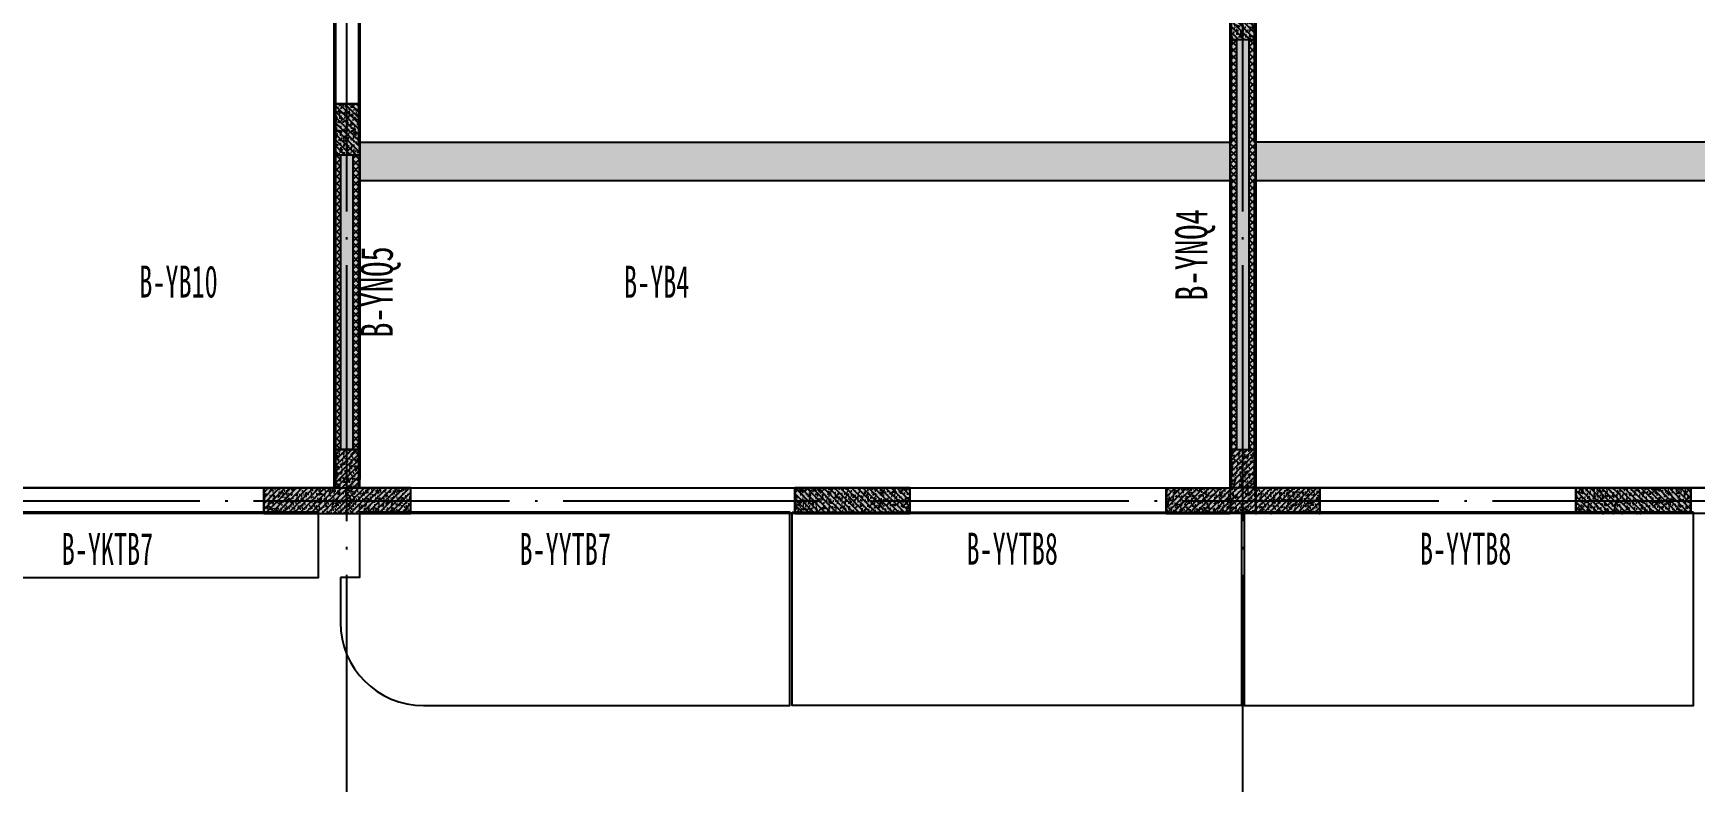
# Model space of a CAD drawing. Extents: x -3200781797 to -8106663, y 494714 to 1244925.
# Drawn here: x -8148801 to -8135821, y 764674 to 770521 of the extents above; entities that cross this region are included whole.
import ezdxf
from ezdxf.enums import TextEntityAlignment as Align

# ---------------------------------------------------------------- set-up
doc = ezdxf.new("R2010")
doc.units = 0
doc.header["$LTSCALE"] = 1000
doc.header["$MEASUREMENT"] = 0
for name, pattern in [('120-墙体$0$CONTINOUS', [0]), ('125-墙体$0$CONTINOUS', [0]), ('125-核心筒-标准层$0$CONTINOUS', [0]), ('3#-轴线$0$DOTE', [2.4200000000000004, 2, -0.2, 0.02, -0.2]), ('3#4#5#$0$DASH', [0.35, 0.25, -0.1])]:
    doc.linetypes.add(name, pattern=pattern)
for name, color, linetype in [('120-墙体$0$S-WALL', 40, 'Continuous'), ('120-墙体$0$S-WALL-BEAM', 120, 'Continuous'), ('120-墙体$0$S-WALL-COLU', 252, '120-墙体$0$CONTINOUS'), ('120-墙体$0$S-WALL-COLU-HATC', 16, 'Continuous'), ('120-墙体$0$S-WALL-HATC', 253, 'Continuous'), ('125-墙体$0$S-WALL', 40, 'Continuous'), ('125-墙体$0$S-WALL-BEAM', 120, 'Continuous'), ('125-墙体$0$S-WALL-COLU', 252, '125-墙体$0$CONTINOUS'), ('125-墙体$0$S-WALL-COLU-HATC', 16, 'Continuous'), ('125-墙体$0$S-WALL-HATC', 253, 'Continuous'), ('125-核心筒-标准层$0$S-WALL', 40, 'Continuous'), ('125-核心筒-标准层$0$S-WALL-COLU', 252, '125-核心筒-标准层$0$CONTINOUS'), ('125-核心筒-标准层$0$S-WALL-COLU-HATC', 16, 'Continuous'), ('125-核心筒-标准层$0$S-WALL-HATC', 253, 'Continuous'), ('3#-轴线$0$A-ANNO-DOTE', 10, '3#-轴线$0$DOTE'), ('3#4#5#$0$PC-SLAB', 6, '3#4#5#$0$DASH'), ('3#4#5#$0$S-ANNO-TEXT', 7, 'Continuous'), ('3#4#5#$0$S-PC-FQ-NYQ', 4, 'Continuous'), ('3#4#5#$0$S-PC-FQ-WYQ', 4, 'Continuous'), ('3#4#5#$0$S-PC-SLAB', 6, 'Continuous'), ('3#4#5#$0$S-WALL-HATC', 253, 'Continuous')]:
    doc.layers.add(name, color=color, linetype=linetype)
doc.layers.add('3#4#5#$0$结构板边线', color=2, linetype='Continuous', plot=False)
doc.styles.add('3#4#5#$0$外部参照 1$0$宋体', font='', dxfattribs={"width": 0.8})
doc.styles.add('3#4#5#$0$宋体', font='', dxfattribs={"width": 0.8})
doc.styles.get('3#4#5#$0$外部参照 1$0$宋体').set_extended_font_data('SimSun')
doc.styles.get('3#4#5#$0$宋体').set_extended_font_data('SimSun')

# ---------------------------------------------------------------- blocks, each defined once
blk = doc.blocks.new('3#4#5#$0$B-YNQ4')
at = {"layer": '3#4#5#$0$S-PC-FQ-WYQ'}
h = blk.add_hatch(dxfattribs=at)
h.set_pattern_fill('ANSI37', color=256, scale=12, angle=90)
h.set_pattern_definition([(135, (-999357.9870836632, 834939.8209366915), (-26.94076836320746, -26.94076836320745), []), (225, (-999357.9870836632, 834939.8209366915), (26.94076836320745, -26.94076836320746), [])])
h.paths.add_polyline_path([(-137555.3387375592, 319088.3217939566), (-137505.3387375592, 319088.3217939566), (-137505.5771125201, 322288.4044393514), (-137555.5771125201, 322288.4044393514)])
h = blk.add_hatch(dxfattribs=at)
h.set_pattern_fill('ANSI37', color=256, scale=12, angle=90)
h.set_pattern_definition([(135, (-999207.9870864402, 834939.8209366989), (-26.94076836320746, -26.94076836320745), []), (225, (-999207.9870864402, 834939.8209366989), (26.94076836320745, -26.94076836320746), [])])
h.paths.add_polyline_path([(-137405.3387403364, 319088.321793964), (-137355.3387403364, 319088.321793964), (-137355.5771152973, 322288.404439359), (-137405.5771152973, 322288.404439359)])
for points in [[(-137555.3387375592, 319088.3217939566), (-137505.3387375592, 319088.3217939566), (-137505.5771125201, 322288.4044393514), (-137555.5771125201, 322288.4044393514)], [(-137555.577112806, 322288.4044393514), (-137355.5771124624, 322288.4044393514), (-137355.3387375014, 319088.321793964), (-137555.3387378451, 319088.321793964)], [(-137405.3387403364, 319088.321793964), (-137355.3387403364, 319088.321793964), (-137355.5771152973, 322288.404439359), (-137405.5771152973, 322288.404439359)]]:
    blk.add_lwpolyline(points, close=True, dxfattribs=at)
blk = doc.blocks.new('3#4#5#$0$B-YNQ5')
at = {"layer": '3#4#5#$0$S-PC-FQ-WYQ'}
h = blk.add_hatch(dxfattribs=at)
h.set_pattern_fill('ANSI37', color=256, scale=12, angle=90)
h.set_pattern_definition([(135, (-700179.3753933299, 889530.4557070036), (-26.94076836320746, -26.94076836320745), []), (225, (-700179.3753933299, 889530.4557070036), (26.94076836320745, -26.94076836320746), [])])
h.paths.add_polyline_path([(161623.2727779609, 374629.0427384769), (161673.2727779609, 374629.0427384769), (161673.0345778133, 376929.1323038201), (161623.0345778133, 376929.1323038201)])
h = blk.add_hatch(dxfattribs=at)
h.set_pattern_fill('ANSI37', color=256, scale=12, angle=90)
h.set_pattern_definition([(135, (-700029.3753961069, 889530.455707011), (-26.94076836320746, -26.94076836320745), []), (225, (-700029.3753961069, 889530.455707011), (26.94076836320745, -26.94076836320746), [])])
h.paths.add_polyline_path([(161773.2727751837, 374629.0427384845), (161823.2727751837, 374629.0427384845), (161823.0345750361, 376929.1323038276), (161773.0345750361, 376929.1323038276)])
for points in [[(161623.2727779609, 374629.0427384769), (161673.2727779609, 374629.0427384769), (161673.0345778133, 376929.1323038201), (161623.0345778133, 376929.1323038201)], [(161623.0345775274, 376929.1323038201), (161823.034577871, 376929.1323038201), (161823.2727780187, 374629.0427384845), (161623.272777675, 374629.0427384845)], [(161773.2727751837, 374629.0427384845), (161823.2727751837, 374629.0427384845), (161823.0345750361, 376929.1323038276), (161773.0345750361, 376929.1323038276)]]:
    blk.add_lwpolyline(points, close=True, dxfattribs=at)
blk = doc.blocks.new('3#4#5#$0$A$C53EF3948')
at = {"layer": '3#4#5#$0$S-PC-FQ-WYQ', "xscale": -1}
for name, p in [('3#4#5#$0$B-YNQ4', (-106006.0644803134, -329888.4073423084)), ('3#4#5#$0$B-YNQ5', (186172.6738079819, -385429.260512662))]:
    blk.add_blockref(name, p, dxfattribs=at)
at = {"layer": '3#4#5#$0$S-PC-FQ-NYQ', "style": '3#4#5#$0$宋体', "width": 0.7}
for s, p in [('B-YNQ4', (31046.60259766024, -9638.273384717235)), ('B-YNQ5', (24683.70425050106, -9927.582095347927))]:
    blk.add_text(s, height=250, rotation=90, dxfattribs=at).set_placement(p, align=Align.MIDDLE_LEFT)
blk = doc.blocks.new('3#4#5#$0$A$C7C4D4DCF')
at = {"layer": '3#4#5#$0$S-PC-SLAB'}
for points in [[(21009.3611694845, -500.150258674752), (24229.3611694845, -500.150258674752), (24229.3611694845, 9.849741325248033), (21009.3611694845, 9.849741325248033)], [(27929.32810633542, 9.481160311726853), (31439.63632002129, 9.481160311726853), (31439.63632002129, -1500.373667599168), (27929.32810633542, -1500.373667599168)], [(34969.90984307922, 9.481160311726853), (31459.60162939323, 9.481160311726853), (31459.60162939323, -1500.373667599168), (34969.90984307922, -1500.373667599168)]]:
    blk.add_lwpolyline(points, close=True, dxfattribs=at)
blk.add_lwpolyline([(24399.62161241769, -500.1502586726565), (24399.61049537227, -850.503183799854, 0.4141804521324078), (25049.80980524834, -1500.503153244266), (27909.29343446536, -1500.396355630364), (27909.32810633542, 9.481160311726853), (24548.93780027347, 9.583637793082744), (24548.92225557746, -500.1502582277753), (24399.62161241769, -500.1502586726565)], format="xyb", dxfattribs=at)
at = {"layer": '3#4#5#$0$结构板边线', "color": 6}
blk.add_lwpolyline([(28098.92225557746, -0.1497376705519855), (28098.92225557746, -0.1502586747519672)], dxfattribs=at)
at = {"layer": '3#4#5#$0$PC-SLAB', "linetype": 'ByBlock', "style": '3#4#5#$0$外部参照 1$0$宋体', "width": 0.6}
for s, p in [('B-YKTB7', (22579.58720322984, -276.2359511667746)), ('B-YYTB7', (26155.64828932279, -276.2354301625746)), ('B-YYTB8', (29647.59514322068, -276.2354301624))]:
    blk.add_text(s, height=250, rotation=359.9999999998562, dxfattribs=at).set_placement(p, align=Align.MIDDLE)
blk.add_text('B-YYTB8', height=250, dxfattribs=at).set_placement((33189.95108806278, -276.2354301624), align=Align.MIDDLE)
blk = doc.blocks.new('3#4#5#$0$ban3')
at = {"layer": '3#4#5#$0$S-WALL-HATC', "ltscale": 100}
h = blk.add_hatch(dxfattribs=at)
h.set_pattern_fill('AR-CONC', color=256, scale=25, angle=-270.0000000000001, style=0)
h.set_pattern_definition([(139.9999999999999, (-37341055835.11649, -2020437159.278883), (15.6880337456489, 179.3150456501884), [18.75, -206.25]), (84.99999999999994, (-37341055835.11649, -2020437159.278883), (-188.048033425003, -34.68783340324987), [15, -165]), (190.4513999999999, (-37341055833.80915, -2020437144.335963), (-172.3598855152383, 144.6273454285055), [15.93504749999986, -175.2855279999978]), (136.1841999999999, (-37341055885.11649, -2020437159.278883), (41.37975358225471, 266.8102621564111), [28.125, -309.375]), (186.6356, (-37341055881.66816, -2020437137.044697), (-243.5294677251103, 233.665676387176), [23.902572, -262.92825]), (81.18419999999995, (-37341055885.11649, -2020437159.278883), (-243.529650231331, 233.665486283407), [22.5, -247.5]), (111, (-37341055872.61649, -2020437134.278883), (100.6547226663348, 149.2267630296154), [18.75, -206.25]), (55.99999999999998, (-37341055872.61649, -2020437134.278883), (-181.2875112617132, 60.82883298039556), [15, -165]), (161.4514, (-37341055864.22858, -2020437121.843325), (-80.63262417748795, 210.0556571453725), [15.9350475, -175.285528]), (127.5, (-37341055835.11649, -2020437159.278883), (-83.22346345782788, 3.039963829322726), [0, -162.9999999999978, 0, -167.4999999999978, 0, -165.6249999999978]), (97.49999999999993, (-37341055835.11649, -2020437159.278883), (-98.60292797059002, 65.76738436053722), [0, -95.5, 0, -159.25, 0, -63.125]), (57.49999999999993, (-37341055835.11649, -2020437215.028883), (5.638717933595033, 133.4556090431022), [0, -62.5, 0, -195, 0, -258.75]), (47.49999999999995, (-37341055835.11649, -2020437240.028883), (-25.02624558307933, 145.7965423355966), [0, -81.25, 0, -129.5, 0, -183.75])])
h.paths.add_polyline_path([(-214482.0009958031, 404475.0000121126), (-214482.0009958031, 404775.0000121126), (-221282.0008585938, 404775.0000121126), (-221282.0008585938, 404475.0000121126)])
at = {"layer": '3#4#5#$0$S-PC-SLAB'}
blk.add_lwpolyline([(-214472.0009953861, 407075.0001829517), (-214472.0009953861, 404775.0000121126), (-221292.000995802, 404775.0000121126), (-221292.000995802, 405875.0000121126), (-220092.0000025203, 405874.9618342608), (-220092.0009953849, 407075.0001829517), (-214472.0009953861, 407075.0001829517)], dxfattribs=at)
for points in [[(-214292.0078049129, 402075.9156289196), (-211022.007804914, 402075.9156289196), (-211022.0078049995, 406075.9155135542), (-214292.0078049983, 406075.9155135542)], [(-214472.0009958031, 402075.0000121126), (-221292.000995802, 402075.0000121126), (-221292.000995802, 404475.0000121126), (-214472.0009958031, 404475.0000121126)]]:
    blk.add_lwpolyline(points, close=True, dxfattribs=at)
at = {"layer": '3#4#5#$0$S-WALL-HATC', "ltscale": 100}
blk.add_lwpolyline([(-214482.0009958031, 404475.0000121126), (-214482.0009958031, 404775.0000121126), (-221282.0008585938, 404775.0000121126), (-221282.0008585938, 404475.0000121126)], close=True, dxfattribs=at)
blk = doc.blocks.new('3#4#5#$0$ban111')
at = {"layer": '3#4#5#$0$S-WALL-HATC', "ltscale": 100}
h = blk.add_hatch(dxfattribs=at)
h.set_pattern_fill('AR-CONC', color=256, scale=25, angle=-270.0000000000001, style=0)
h.set_pattern_definition([(139.9999999999999, (-37341047970.11734, -2020437059.27939), (15.6880337456489, 179.3150456501884), [18.75, -206.25]), (84.99999999999994, (-37341047970.11734, -2020437059.27939), (-188.048033425003, -34.68783340324987), [15, -165]), (190.4513999999999, (-37341047968.81001, -2020437044.33647), (-172.3598855152383, 144.6273454285055), [15.93504749999986, -175.2855279999978]), (136.1841999999999, (-37341048020.11734, -2020437059.27939), (41.37975358225471, 266.8102621564111), [28.125, -309.375]), (186.6356, (-37341048016.66901, -2020437037.045204), (-243.5294677251103, 233.665676387176), [23.902572, -262.92825]), (81.18419999999995, (-37341048020.11734, -2020437059.27939), (-243.529650231331, 233.665486283407), [22.5, -247.5]), (111, (-37341048007.61734, -2020437034.27939), (100.6547226663348, 149.2267630296154), [18.75, -206.25]), (55.99999999999998, (-37341048007.61734, -2020437034.27939), (-181.2875112617132, 60.82883298039556), [15, -165]), (161.4514, (-37341047999.22944, -2020437021.843832), (-80.63262417748795, 210.0556571453725), [15.9350475, -175.285528]), (127.5, (-37341047970.11734, -2020437059.27939), (-83.22346345782788, 3.039963829322726), [0, -162.9999999999978, 0, -167.4999999999978, 0, -165.6249999999978]), (97.49999999999993, (-37341047970.11734, -2020437059.27939), (-98.60292797059002, 65.76738436053722), [0, -95.5, 0, -159.25, 0, -63.125]), (57.49999999999993, (-37341047970.11734, -2020437115.02939), (5.638717933595033, 133.4556090431022), [0, -62.5, 0, -195, 0, -258.75]), (47.49999999999995, (-37341047970.11734, -2020437140.02939), (-25.02624558307933, 145.7965423355966), [0, -81.25, 0, -129.5, 0, -183.75])])
h.paths.add_polyline_path([(-228281.9999999994, 404474.999505111), (-228281.9999999994, 404774.999505111), (-221482.0001372087, 404774.999505111), (-221482.0001372087, 404474.999505111)])
at = {"layer": '3#4#5#$0$S-PC-SLAB'}
blk.add_lwpolyline([(-228292.0000004165, 407074.9996759502), (-228292.0000004165, 404774.999505111), (-221472.0000000006, 404774.999505111), (-221472.0000000006, 405874.999505111), (-222672.0009932823, 405874.9613272593), (-222672.0000004176, 407074.9996759502), (-228292.0000004165, 407074.9996759502)], dxfattribs=at)
blk.add_lwpolyline([(-228291.9999999994, 402074.999505111), (-221472.0000000006, 402074.999505111), (-221472.0000000006, 404474.999505111), (-228291.9999999994, 404474.999505111)], close=True, dxfattribs=at)
at = {"layer": '3#4#5#$0$S-WALL-HATC', "ltscale": 100}
blk.add_lwpolyline([(-228281.9999999994, 404474.999505111), (-228281.9999999994, 404774.999505111), (-221482.0001372087, 404774.999505111), (-221482.0001372087, 404474.999505111)], close=True, dxfattribs=at)
blk = doc.blocks.new('3#4#5#$0$5#')
at = {"layer": '3#4#5#$0$S-ANNO-TEXT', "xscale": -1}
for name, p in [('3#4#5#$0$ban3', (-43034.90157780028, -247400.4721099574)), ('3#4#5#$0$ban111', (-43035.68741598609, -247400.0000532265))]:
    blk.add_blockref(name, p, dxfattribs=at)
at = {"layer": '3#4#5#$0$PC-SLAB', "linetype": 'ByBlock', "style": '3#4#5#$0$外部参照 1$0$宋体', "width": 0.6}
for s, p in [('B-YB10', (170031.326707441, 156285.1807464121)), ('B-YB4', (173767.3276205205, 156285.1807464121))]:
    blk.add_text(s, height=250, dxfattribs=at).set_placement(p, align=Align.MIDDLE)
blk = doc.blocks.new('125-墙体')
at = {"layer": '125-墙体$0$S-WALL-COLU-HATC'}
h = blk.add_hatch(dxfattribs=at)
h.set_pattern_fill('AR-CONC', color=256, scale=10)
h.set_pattern_definition([(49.99999999999999, (16440.72775740876, -252107.8141536725), (71.72601826007535, -6.275213498259511), [7.5, -82.5]), (355, (16440.72775740876, -252107.8141536725), (-13.8751333613, 75.21921337000119), [6, -66]), (100.4514, (16446.70492540876, -252108.3370876726), (57.85093817140216, 68.94395420609536), [6.374018999999982, -70.1142111999997]), (46.18420000000002, (16440.72775740876, -252087.8141536725), (106.7241048625644, -16.55190143290181), [11.24999999999992, -123.7499999999994]), (96.6356, (16449.62143190876, -252089.1934843725), (93.46627055487033, 97.41178709004417), [9.561028799999999, -105.1713]), (351.1842, (16440.72775740876, -252087.8141536725), (93.46619451336272, 97.41186009253246), [9, -99]), (21, (16450.72775740876, -252092.8141536725), (59.69070521184616, -40.26188906653388), [7.5, -82.5]), (326.0000000000001, (16450.72775740876, -252092.8141536725), (24.33153319215817, 72.5150045046853), [6, -66]), (71.4514, (16455.70198070876, -252096.1693142726), (84.02226285814899, 32.25304967099524), [6.374019000000001, -70.1142112]), (37.50000000000001, (16440.72775740876, -252107.8141536725), (1.215985531729067, 33.28938538313115), [0, -65.19999999999999, 0, -67, 0, -66.25]), (7.499999999999999, (16440.72775740876, -252107.8141536725), (26.30695374421486, 39.44117118823603), [0, -38.2, 0, -63.7, 0, -25.25]), (327.5, (16418.42775740876, -252107.8141536725), (53.3822436172409, -2.255487173437976), [0, -25, 0, -78, 0, -103.5]), (317.5, (16408.42775740876, -252107.8141536725), (58.31861693423862, 10.01049823323177), [0, -32.5, 0, -51.8, 0, -73.5])])
h.paths.add_polyline_path([(7849.827914088964, -11200), (7849.827914088964, -11000), (6950, -11000), (6950, -11200)])
h = blk.add_hatch(dxfattribs=at)
h.set_pattern_fill('ANSI31', color=256, scale=250, style=0)
h.set_pattern_definition([(45, (16440.72775740876, -252107.8141536725), (-22.09708691207961, 22.09708691207961), [])])
h.paths.add_polyline_path([(7849.827914088964, -11200), (7849.827914088964, -11000), (6950, -11000), (6950, -11200)])
at = {"layer": '125-墙体$0$S-WALL-HATC'}
for points in [[(6950, -11200), (7849.827914088964, -11200), (7849.827914088964, -11000), (6950, -11000)], [(9850, -11000), (9850, -11200), (10350, -11200), (10350, -11000)]]:
    blk.add_hatch(color=256, dxfattribs=at).paths.add_polyline_path(points)
at = {"layer": '125-墙体$0$S-WALL'}
for p, q in [((6950, -11000), (7849.827914088964, -11000)), ((6950, -11000), (6950, -11200)), ((7849.827914088964, -11000), (7849.827914088964, -11200)), ((6950, -11200), (7849.827914088964, -11200))]:
    blk.add_line(p, q, dxfattribs=at)
blk.add_lwpolyline([(9850, -11000), (9850, -11200), (10350, -11200), (10350, -11000), (9850, -11000)], close=True, dxfattribs=at)
at = {"layer": '125-墙体$0$S-WALL-BEAM'}
for points in [[(3950, -10999.99980398829), (3950, -11200.00019601171), (6950, -11200), (6950, -10999.99960797658)], [(7849.827914088964, -10999.99980398829), (7849.827914088964, -11200.00019601171), (9850, -11200), (9850, -10999.99960797658)]]:
    blk.add_lwpolyline(points, close=True, dxfattribs=at)
at = {"layer": '125-墙体$0$S-WALL-COLU', "lineweight": -2}
blk.add_lwpolyline([(7849.827914088964, -11200), (7849.827914088964, -11000), (6950, -11000), (6950, -11200)], close=True, dxfattribs=at)
blk = doc.blocks.new('120-墙体')
at = {"layer": '120-墙体$0$S-WALL-COLU-HATC'}
h = blk.add_hatch(dxfattribs=at)
h.set_pattern_fill('AR-CONC', color=256, scale=10)
h.set_pattern_definition([(49.99999999999999, (9687.075450700388, -245657.8341566524), (71.72601826007535, -6.275213498259511), [7.5, -82.5]), (355, (9687.075450700388, -245657.8341566524), (-13.8751333613, 75.21921337000119), [6, -66]), (100.4514, (9693.0526187004, -245658.3570906524), (57.85093817140216, 68.94395420609536), [6.374018999999977, -70.11421119999962]), (46.18420000000002, (9687.075450700388, -245637.8341566524), (106.7241048625644, -16.55190143290181), [11.24999999999991, -123.7499999999993]), (96.6356, (9695.969125200383, -245639.2134873524), (93.46627055487033, 97.41178709004417), [9.561028799999999, -105.1713]), (351.1842, (9687.075450700388, -245637.8341566524), (93.46619451336272, 97.41186009253246), [9, -99]), (21, (9697.075450700388, -245642.8341566524), (59.69070521184616, -40.26188906653388), [7.5, -82.5]), (326.0000000000001, (9697.075450700388, -245642.8341566524), (24.33153319215817, 72.5150045046853), [6, -66]), (71.4514, (9702.049674000387, -245646.1893172524), (84.02226285814899, 32.25304967099524), [6.374019000000001, -70.1142112]), (37.50000000000001, (9687.075450700388, -245657.8341566524), (1.215985531729067, 33.28938538313115), [0, -65.19999999999999, 0, -67, 0, -66.25]), (7.499999999999999, (9687.075450700388, -245657.8341566524), (26.30695374421486, 39.44117118823603), [0, -38.2, 0, -63.7, 0, -25.25]), (327.5, (9664.7754507004, -245657.8341566524), (53.3822436172409, -2.255487173437976), [0, -25, 0, -78, 0, -103.5]), (317.5, (9654.7754507004, -245657.8341566524), (58.31861693423862, 10.01049823323177), [0, -32.5, 0, -51.8, 0, -73.5])])
h.paths.add_polyline_path([(-2550.000196011708, -8000.000515879854), (-2750.000196011708, -8000.000515879854), (-2750.000196011708, -8400.000515879854), (-2550.000196011701, -8400.000515879852)])
h = blk.add_hatch(dxfattribs=at)
h.set_pattern_fill('ANSI31', color=256, scale=250, style=0)
h.set_pattern_definition([(45, (9687.075450700388, -245657.8341566524), (-22.09708691207961, 22.09708691207961), [])])
h.paths.add_polyline_path([(-2750.000196011708, -8400.000515879854), (-2550.000196011701, -8400.000515879852), (-2550.000196011708, -8000.000515879854), (-2750.000196011708, -8000.000515879854)])
h = blk.add_hatch(dxfattribs=at)
h.set_pattern_fill('AR-CONC', color=256, scale=10, angle=90)
h.set_pattern_definition([(140, (224491.5126408452, 4537.052479688762), (6.275213498259515, 71.72601826007535), [7.5, -82.5]), (85, (224491.5126408452, 4537.052479688762), (-75.21921337000119, -13.8751333613), [6, -66]), (190.4514, (224492.0355748452, 4543.02964768876), (-68.94395420609536, 57.85093817140216), [6.374018999999978, -70.11421119999964]), (136.1842, (224471.5126408452, 4537.052479688762), (16.55190143290181, 106.7241048625644), [11.24999999999992, -123.7499999999993]), (186.6356, (224472.8919715452, 4545.946154188758), (-97.41178709004417, 93.46627055487033), [9.561028799999978, -105.1712999999998]), (81.18419999999999, (224471.5126408452, 4537.052479688762), (-97.41186009253246, 93.46619451336272), [9, -99]), (111, (224476.5126408452, 4547.052479688762), (40.26188906653389, 59.69070521184616), [7.5, -82.5]), (56.00000000000002, (224476.5126408452, 4547.052479688762), (-72.5150045046853, 24.33153319215818), [6, -66]), (161.4514, (224479.8678014452, 4552.026702988762), (-32.25304967099523, 84.02226285814899), [6.374019000000001, -70.1142112]), (127.5, (224491.5126408452, 4537.052479688762), (-33.28938538313115, 1.215985531729069), [0, -65.19999999999999, 0, -67, 0, -66.25]), (97.49999999999993, (224491.5126408452, 4537.052479688762), (-39.44117118823603, 26.30695374421486), [0, -38.19999999999999, 0, -63.7, 0, -25.25]), (57.49999999999998, (224491.5126408452, 4514.752479688759), (2.255487173437979, 53.3822436172409), [0, -24.99999999999996, 0, -77.99999999999984, 0, -103.4999999999998]), (47.49999999999999, (224491.5126408452, 4504.752479688759), (-10.01049823323177, 58.31861693423862), [0, -32.5, 0, -51.8, 0, -73.5])])
h.paths.add_polyline_path([(-2550.000000539585, -11000), (-2000.0000005396, -11000.01577594737), (-2000.000000539585, -11200.01577594737), (-2750.000000539585, -11200), (-3150.000000539585, -11200), (-3150.000000539585, -11000), (-2750, -11000), (-2750, -10700.00009191037), (-2550.000000000233, -10700.00009191036)])
h = blk.add_hatch(dxfattribs=at)
h.set_pattern_fill('ANSI31', color=256, scale=250, angle=90, style=0)
h.set_pattern_definition([(135, (224491.5126408452, 4537.052479688762), (-22.09708691207961, -22.09708691207961), [])])
h.paths.add_polyline_path([(-2550.000000539585, -11000), (-2000.0000005396, -11000.01577594737), (-2000.000000539585, -11200.01577594737), (-2750.000000539585, -11200), (-3150.000000539585, -11200), (-3150.000000539585, -11000), (-2750, -11000), (-2750, -10700.00009191037), (-2550.000000000233, -10700.00009191036)])
h = blk.add_hatch(dxfattribs=at)
h.set_pattern_fill('AR-CONC', color=256, scale=10)
h.set_pattern_definition([(49.99999999999999, (-11554.74921846861, -252107.8154490572), (71.72601826007535, -6.275213498259511), [7.5, -82.5]), (355, (-11554.74921846861, -252107.8154490572), (-13.8751333613, 75.21921337000119), [6, -66]), (100.4514, (-11548.7720504686, -252108.3383830572), (57.85093817140216, 68.94395420609536), [6.374018999999973, -70.11421119999956]), (46.18420000000002, (-11554.74921846861, -252087.8154490572), (106.7241048625644, -16.55190143290181), [11.2499999999999, -123.7499999999992]), (96.6356, (-11545.85554396862, -252089.1947797572), (93.46627055487033, 97.41178709004417), [9.561028799999999, -105.1713]), (351.1842, (-11554.74921846861, -252087.8154490572), (93.46619451336272, 97.41186009253246), [9, -99]), (21, (-11544.74921846861, -252092.8154490572), (59.69070521184616, -40.26188906653388), [7.5, -82.5]), (326.0000000000001, (-11544.74921846861, -252092.8154490572), (24.33153319215817, 72.5150045046853), [6, -66]), (71.4514, (-11539.77499516861, -252096.1706096572), (84.02226285814899, 32.25304967099524), [6.374019000000001, -70.1142112]), (37.50000000000001, (-11554.74921846861, -252107.8154490572), (1.215985531729067, 33.28938538313115), [0, -65.19999999999999, 0, -67, 0, -66.25]), (7.499999999999999, (-11554.74921846861, -252107.8154490572), (26.30695374421486, 39.44117118823603), [0, -38.2, 0, -63.7, 0, -25.25]), (327.5, (-11577.0492184686, -252107.8154490572), (53.3822436172409, -2.255487173437976), [0, -25, 0, -78, 0, -103.5]), (317.5, (-11587.0492184686, -252107.8154490572), (58.31861693423862, 10.01049823323177), [0, -32.5, 0, -51.8, 0, -73.5])])
h.paths.add_polyline_path([(-7050, -11200.00019601171), (-7050, -11000.00019601171), (-6150.000000000015, -11000.00129538469), (-6150.000000000007, -11200.00129538469)])
h = blk.add_hatch(dxfattribs=at)
h.set_pattern_fill('ANSI31', color=256, scale=250, style=0)
h.set_pattern_definition([(45, (-11554.74921846861, -252107.8154490572), (-22.09708691207961, 22.09708691207961), [])])
h.paths.add_polyline_path([(-7050, -11000.00019601171), (-7050, -11200.00019601171), (-6150.000000000007, -11200.00129538469), (-6150.000000000015, -11000.00129538469)])
at = {"layer": '120-墙体$0$S-WALL-HATC'}
for points in [[(-2550.0002049373, -11000.00051587985), (-2550.0002049373, -8000.000515879851), (-2750.0002049373, -8000.000515879851), (-2750.0002049373, -11000.00051587985), (-2650.000204937285, -11066.66718254652)], [(-9050.000000000007, -11200), (-9050.000000000015, -11000), (-9550.000000000015, -11000), (-9550.000000000007, -11200)], [(-6600, -11200), (-6599.999999999993, -11000), (-7049.999999999993, -11000), (-7050, -11200)], [(-6150.000000000015, -11000), (-6599.999999999993, -11000), (-6600, -11200), (-6150, -11200)], [(-2650, -11066.66666666667), (-2750, -11000), (-3150, -11000), (-3150, -11200), (-2650, -11200)], [(-2000.000000000015, -11000), (-2750, -11000), (-2650, -11066.66666666667), (-2650, -11200), (-2000, -11200)]]:
    blk.add_hatch(color=256, dxfattribs=at).paths.add_polyline_path(points)
at = {"layer": '120-墙体$0$S-WALL'}
for p, q in [((-2750.000196011708, -7933.333373326636), (-2750.000196011708, -10933.33337332664)), ((-2550.0002049373, -8000.000515879852), (-2750.0002049373, -8000.000515879853)), ((-2550.0002049373, -11000.00051587985), (-2550.0002049373, -8000.000515879852)), ((-9050.000000000015, -11000), (-9550.000000000015, -11000)), ((-6599.999999999993, -11000), (-7049.999999999993, -11000)), ((-7050, -11200), (-7049.999999999993, -11000)), ((-6150.000000000015, -11000), (-6599.999999999993, -11000)), ((-6150, -11200), (-6150.000000000015, -11000)), ((-2750, -11000), (-3150, -11000)), ((-3150, -11200), (-3150, -11000)), ((-2000.000000000015, -11000), (-2750, -11000)), ((-2000, -11200), (-2000.000000000015, -11000)), ((-9050.000000000007, -11200), (-9550.000000000007, -11200)), ((-6600, -11200), (-7050, -11200)), ((-6150, -11200), (-6600, -11200)), ((-2650, -11200), (-3150, -11200)), ((-2000, -11200), (-2650, -11200))]:
    blk.add_line(p, q, dxfattribs=at)
at = {"layer": '120-墙体$0$S-WALL-BEAM'}
for points in [[(-2549.999210441369, -3300.000287245691), (-2749.999602464784, -3300.000287245691), (-2750.0002049373, -8000.000515879853), (-2549.999812913884, -8000.000515879852)], [(-9050, -10999.99960797658), (-9050.000000000007, -11200), (-7050, -11200.00019601171), (-7050, -10999.99980398829)], [(-6150, -10999.99960797658), (-6150, -11200), (-3150, -11200.00019601171), (-3150, -10999.99980398829)], [(-2000, -10999.99960797658), (-2000, -11200), (100, -11200.00019601171), (100, -10999.99980398829)]]:
    blk.add_lwpolyline(points, close=True, dxfattribs=at)
at = {"layer": '120-墙体$0$S-WALL-COLU', "lineweight": -2}
for points in [[(-2550.000196011708, -8000.000515879854), (-2750.000196011708, -8000.000515879854), (-2750.000196011708, -8400.000515879854), (-2550.000196011701, -8400.000515879852)], [(-7050, -11200.00019601171), (-7050, -11000.00019601171), (-6150.000000000015, -11000.00129538469), (-6150.000000000007, -11200.00129538469)]]:
    blk.add_lwpolyline(points, close=True, dxfattribs=at)
at = {"layer": '120-墙体$0$S-WALL-COLU', "linetype": 'ByBlock'}
blk.add_lwpolyline([(-2550.000000539585, -11000), (-2000.0000005396, -11000.01577594737), (-2000.000000539585, -11200.01577594737), (-2750.000000539585, -11200), (-3150.000000539585, -11200), (-3150.000000539585, -11000), (-2750, -11000), (-2750, -10700.00009191037), (-2550.000000000233, -10700.00009191036), (-2550.000000539585, -11000)], dxfattribs=at)
blk = doc.blocks.new('125-核心筒-标准层')
at = {"layer": '125-核心筒-标准层$0$S-WALL-COLU-HATC'}
h = blk.add_hatch(dxfattribs=at)
h.set_pattern_fill('AR-CONC', color=256, scale=10)
h.set_pattern_definition([(49.99999999999999, (12337.0756467121, -237557.8336407725), (71.72601826007535, -6.275213498259511), [7.5, -82.5]), (355, (12337.0756467121, -237557.8336407725), (-13.8751333613, 75.21921337000119), [6, -66]), (100.4514, (12343.05281471211, -237558.3565747725), (57.85093817140216, 68.94395420609536), [6.374018999999976, -70.1142111999996]), (46.18420000000002, (12337.0756467121, -237537.8336407725), (106.7241048625644, -16.55190143290181), [11.24999999999991, -123.7499999999993]), (96.6356, (12345.96932121209, -237539.2129714725), (93.46627055487033, 97.41178709004417), [9.561028799999999, -105.1713]), (351.1842, (12337.0756467121, -237537.8336407725), (93.46619451336272, 97.41186009253246), [9, -99]), (21, (12347.0756467121, -237542.8336407725), (59.69070521184616, -40.26188906653388), [7.5, -82.5]), (326.0000000000001, (12347.0756467121, -237542.8336407725), (24.33153319215817, 72.5150045046853), [6, -66]), (71.4514, (12352.0498700121, -237546.1888013725), (84.02226285814899, 32.25304967099524), [6.374019000000001, -70.1142112]), (37.50000000000001, (12337.0756467121, -237557.8336407725), (1.215985531729067, 33.28938538313115), [0, -65.19999999999999, 0, -67, 0, -66.25]), (7.499999999999999, (12337.0756467121, -237557.8336407725), (26.30695374421486, 39.44117118823603), [0, -38.2, 0, -63.7, 0, -25.25]), (327.5, (12314.77564671211, -237557.8336407725), (53.3822436172409, -2.255487173437976), [0, -25, 0, -78, 0, -103.5]), (317.5, (12304.77564671211, -237557.8336407725), (58.31861693423862, 10.01049823323177), [0, -32.5, 0, -51.8, 0, -73.5])])
h.paths.add_polyline_path([(100, 100), (-100, 100), (-100, -400), (100, -400)])
h = blk.add_hatch(dxfattribs=at)
h.set_pattern_fill('ANSI31', color=256, scale=250, style=0)
h.set_pattern_definition([(45, (12337.0756467121, -237557.8336407725), (-22.09708691207961, 22.09708691207961), [])])
h.paths.add_polyline_path([(100, 100), (-100, 100), (-100, -400), (100, -400)])
h = blk.add_hatch(dxfattribs=at)
h.set_pattern_fill('AR-CONC', color=256, scale=10, angle=90)
h.set_pattern_definition([(140, (242036.9901149062, 11637.05247968876), (6.275213498259515, 71.72601826007535), [7.5, -82.5]), (85, (242036.9901149062, 11637.05247968876), (-75.21921337000119, -13.8751333613), [6, -66]), (190.4514, (242037.5130489062, 11643.02964768876), (-68.94395420609536, 57.85093817140216), [6.374018999999978, -70.11421119999964]), (136.1842, (242016.9901149062, 11637.05247968876), (16.55190143290181, 106.7241048625644), [11.24999999999992, -123.7499999999993]), (186.6356, (242018.3694456063, 11645.94615418876), (-97.41178709004417, 93.46627055487033), [9.561028799999978, -105.1712999999998]), (81.18419999999999, (242016.9901149062, 11637.05247968876), (-97.41186009253246, 93.46619451336272), [9, -99]), (111, (242021.9901149062, 11647.05247968876), (40.26188906653389, 59.69070521184616), [7.5, -82.5]), (56.00000000000002, (242021.9901149062, 11647.05247968876), (-72.5150045046853, 24.33153319215818), [6, -66]), (161.4514, (242025.3452755063, 11652.02670298876), (-32.25304967099523, 84.02226285814899), [6.374019000000001, -70.1142112]), (127.5, (242036.9901149062, 11637.05247968876), (-33.28938538313115, 1.215985531729069), [0, -65.19999999999999, 0, -67, 0, -66.25]), (97.49999999999993, (242036.9901149062, 11637.05247968876), (-39.44117118823603, 26.30695374421486), [0, -38.19999999999999, 0, -63.7, 0, -25.25]), (57.49999999999998, (242036.9901149062, 11614.75247968876), (2.255487173437979, 53.3822436172409), [0, -24.99999999999996, 0, -77.99999999999984, 0, -103.4999999999998]), (47.49999999999999, (242036.9901149062, 11604.75247968876), (-10.01049823323177, 58.31861693423862), [0, -32.5, 0, -51.8, 0, -73.5])])
h.paths.add_polyline_path([(-100, -3900), (-600, -3900.015775947366), (-600, -4100.015775947366), (100, -4100), (600, -4099.999803988292), (600, -3899.999803988292), (99.99999946041498, -3900), (99.99999946041498, -3600.000091910362), (-100.0000005393522, -3600.000091910362)])
h = blk.add_hatch(dxfattribs=at)
h.set_pattern_fill('ANSI31', color=256, scale=250, angle=90, style=0)
h.set_pattern_definition([(135, (242036.9901149062, 11637.05247968876), (-22.09708691207961, -22.09708691207961), [])])
h.paths.add_polyline_path([(-100, -3900), (-600, -3900.015775947366), (-600, -4100.015775947366), (100, -4100), (600, -4099.999803988292), (600, -3899.999803988292), (99.99999946041498, -3900), (99.99999946041498, -3600.000091910362), (-100.0000005393522, -3600.000091910362)])
at = {"layer": '125-核心筒-标准层$0$S-WALL-HATC'}
for points in [[(1300, 2400), (550, 2400), (550, 2200), (1100, 2200), (1100, 100), (0, 100), (-1100, 100), (-1100, 2200), (-550, 2200), (-550, 2400), (-1300, 2400), (-1300, -100), (-100, -100), (-100, -400), (100, -400), (100, -100), (1300, -100)], [(0, -400), (-100, -400), (-100, -4100), (0.00240403157658875, -4100.002253652587), (100, -4100), (100, -400)], [(-100, -3700), (-100, -3900), (0, -3900), (0, -3766.666666666666)], [(0, -3766.666666666666), (0, -3900), (100, -3900), (100, -3700)]]:
    blk.add_hatch(color=256, dxfattribs=at).paths.add_polyline_path(points)
at = {"layer": '125-核心筒-标准层$0$S-WALL'}
for p, q in [((-100, -100), (-100, -400)), ((100, -100), (100, -400)), ((-100, -400), (-100, -4100)), ((100, -400), (100, -4100)), ((-100, -3700), (-100, -3700)), ((100, -3700), (100, -3700)), ((-100, -3900), (100, -3900))]:
    blk.add_line(p, q, dxfattribs=at)
blk.add_lwpolyline([(-100, -400), (100, -400)], dxfattribs=at)
at = {"layer": '125-核心筒-标准层$0$S-WALL-COLU', "lineweight": -2}
blk.add_lwpolyline([(100, 100), (-100, 100), (-100, -400), (100, -400)], close=True, dxfattribs=at)
at = {"layer": '125-核心筒-标准层$0$S-WALL-COLU', "linetype": 'ByBlock'}
blk.add_lwpolyline([(-100, -3900), (-600, -3900.015775947366), (-600, -4100.015775947366), (100, -4100), (600, -4099.999803988292), (600, -3899.999803988292), (99.99999946041498, -3900), (99.99999946041498, -3600.000091910362), (-100.0000005393522, -3600.000091910362), (-100, -3900)], dxfattribs=at)
blk = doc.blocks.new('3#-轴线')
at = {"layer": '3#-轴线$0$A-ANNO-DOTE'}
for points in [[(24350, -16100), (24350, -3200)], [(31350, -16100), (31350, -7100)], [(-3000, -11100), (44800, -11100)]]:
    blk.add_lwpolyline(points, dxfattribs=at)

msp = doc.modelspace()

# ---------------------------------------------------------------- block references
msp.add_blockref('3#-轴线', (-8170700.435511587, 777969.5156374373))
at = {"xscale": -1, "rotation": 3.622788229407092e-06}
for name, p in [('125-核心筒-标准层', (-8139350.435770829, 770869.5162981865)), ('120-墙体', (-8149000.436219759, 777969.515688021)), ('125-墙体', (-8128900.436219759, 777969.5169589355))]:
    msp.add_blockref(name, p, dxfattribs=at)
at = {"layer": '3#4#5#$0$S-ANNO-TEXT'}
msp.add_blockref('3#4#5#$0$A$C53EF3948', (-8170800.443592959, 778069.6588823925), dxfattribs=at)
at = {"layer": '3#4#5#$0$S-PC-SLAB'}
msp.add_blockref('3#4#5#$0$5#', (-8317697.236654709, 612294.6588975796), dxfattribs=at)
at = {"layer": '3#4#5#$0$S-PC-SLAB', "color": 1}
msp.add_blockref('3#4#5#$0$A$C7C4D4DCF', (-8170800.443404012, 766769.6588645864), dxfattribs=at)

doc.saveas('drawing.dxf')
